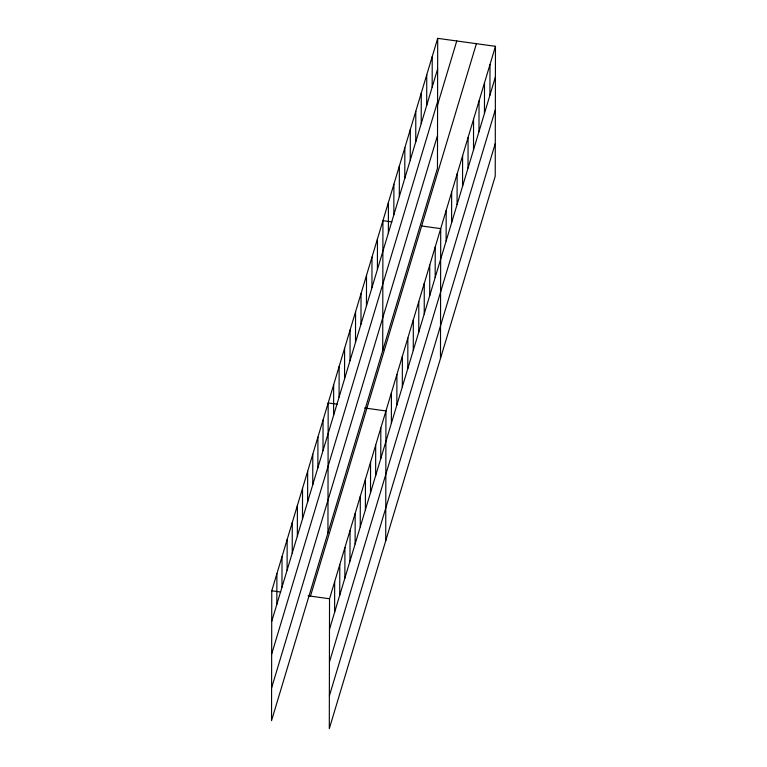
<?xml version="1.0" encoding="UTF-8"?>
<svg xmlns="http://www.w3.org/2000/svg" width="767" height="767" viewBox="0 0 767 767"><rect width="100%" height="100%" fill="white"/><g stroke="black" fill="none" stroke-linecap="round" stroke-linejoin="round"><path stroke-width="1.15" d="M437.698 38.35L271.767 590.791L271.537 720.683L437.468 168.232L437.698 38.35L495.463 46.317L495.233 176.209L329.302 728.65L329.532 598.768L495.463 46.317M276.839 604.338L276.897 573.716M281.968 587.263L282.026 556.641M287.098 570.188L287.155 539.565M292.227 553.112L292.275 522.49M297.356 536.037L297.404 505.415M302.486 518.962L302.534 488.339M307.615 501.877L307.663 471.264M312.744 484.802L312.792 454.189M317.874 467.726L317.922 437.113M323.003 450.651L323.051 420.038M327.95 532.844L328.18 402.963L337.154 404.199M333.607 415.35L333.655 384.737M334.604 612.306L334.661 581.693M339.081 397.114L339.129 366.501M339.733 595.23L339.791 564.617M344.556 378.888L344.604 348.276M344.862 578.155L344.92 547.542M350.03 360.653L350.088 330.04M349.992 561.08L350.049 530.467M355.121 544.004L355.179 513.391M355.505 342.427L355.562 311.814M360.25 526.929L360.308 496.316M360.979 324.192L361.036 293.579M365.38 509.854L365.437 479.241M366.453 305.966L366.511 275.353M370.509 492.778L370.557 462.165M371.937 287.73L371.985 257.118M375.638 475.703L375.686 445.09M377.412 269.505L377.46 238.892M380.768 458.628L380.815 428.015M382.714 350.538L382.934 220.656L391.908 221.893M385.724 540.821L385.945 410.939L364.574 407.986M388.361 233.043L388.418 202.43M391.371 423.317L391.419 392.704M393.835 214.808L393.893 184.195M396.846 405.091L396.903 374.478M399.31 196.582L399.367 165.969M402.32 386.856L402.378 356.243M404.784 178.347L404.842 147.734M407.795 368.63L407.852 338.017M410.268 160.121L410.316 129.508M413.269 350.394L413.327 319.781M415.743 141.885L415.791 111.273M418.753 332.169L418.801 301.556M421.217 123.66L421.265 93.047M424.228 313.933L424.276 283.32M426.692 105.424L426.749 74.811M429.702 295.707L429.75 265.085M432.166 87.198L432.224 56.585M435.177 277.472L435.234 246.859M440.479 358.515L440.709 228.624L421.639 225.997M446.126 241.011L446.183 210.398M451.6 222.785L451.658 192.162M457.074 204.549L457.132 173.936M462.559 186.323L462.606 155.701M468.033 168.088L468.081 137.475M473.507 149.862L473.555 119.24M478.982 131.627L479.039 101.014M484.456 113.401L484.514 82.778M489.931 95.166L489.988 64.553M271.71 621.414L437.641 68.963M271.652 654.165L437.583 101.723M437.593 104.791L456.758 40.977M271.595 687.922L437.526 135.471M310.472 596.132L476.403 43.69M329.474 629.381L495.405 76.94M329.417 662.142L495.348 109.7M329.359 695.89L495.29 143.448M271.767 590.791L280.732 592.028M308.161 595.815L329.532 598.768"/></g></svg>
